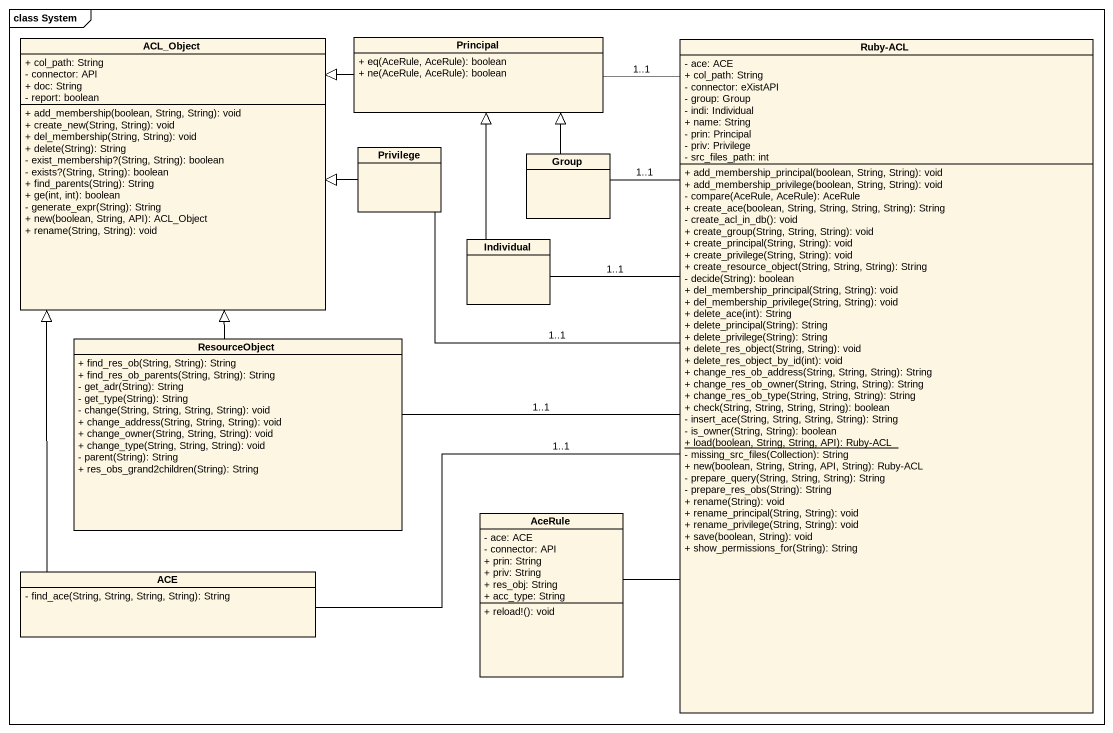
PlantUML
@startuml
mainframe class System
hide circle
hide empty members
skinparam classAttributeIconSize 0
class ACL_Object {
  + col_path: String
  - connector: API
  + doc: String
  - report: boolean
  + add_membership(boolean, String, String): void
  + create_new(String, String): void
  + del_membership(String, String): void
  + delete(String): String
  - exist_membership?(String, String): boolean
  - exists?(String, String): boolean
  + find_parents(String): String
  + ge(int, int): boolean
  - generate_expr(String): String
  + new(boolean, String, API): ACL_Object
  + rename(String, String): void
}
class Principal {
  + eq(AceRule, AceRule): boolean
  + ne(AceRule, AceRule): boolean
}
class "Ruby-ACL" as Ruby_ACL {
  - ace: ACE
  + col_path: String
  - connector: eXistAPI
  - group: Group
  - indi: Individual
  + name: String
  - prin: Principal
  - priv: Privilege
  - src_files_path: int
  + add_membership_principal(boolean, String, String): void
  + add_membership_privilege(boolean, String, String): void
  - compare(AceRule, AceRule): AceRule
  + create_ace(boolean, String, String, String, String): String
  - create_acl_in_db(): void
  + create_group(String, String, String): void
  + create_principal(String, String): void
  + create_privilege(String, String): void
  + create_resource_object(String, String, String): String
  - decide(String): boolean
  + del_membership_principal(String, String): void
  + del_membership_privilege(String, String): void
  + delete_ace(int): String
  + delete_principal(String): String
  + delete_privilege(String): String
  + delete_res_object(String, String): void
  + delete_res_object_by_id(int): void
  + change_res_ob_address(String, String, String): String
  + change_res_ob_owner(String, String, String): String
  + change_res_ob_type(String, String, String): String
  + check(String, String, String, String): boolean
  - insert_ace(String, String, String, String): String
  - is_owner(String, String): boolean
  {static} + load(boolean, String, String, API): Ruby-ACL
  - missing_src_files(Collection): String
  + new(boolean, String, String, API, String): Ruby-ACL
  - prepare_query(String, String, String): String
  - prepare_res_obs(String): String
  + rename(String): void
  + rename_principal(String, String): void
  + rename_privilege(String, String): void
  + save(boolean, String): void
  + show_permissions_for(String): String
}
class Privilege
class "Group" as Group_
class Individual
class ResourceObject {
  + find_res_ob(String, String): String
  + find_res_ob_parents(String, String): String
  - get_adr(String): String
  - get_type(String): String
  - change(String, String, String, String): void
  + change_address(String, String, String): void
  + change_owner(String, String, String): void
  + change_type(String, String, String): void
  - parent(String): String
  + res_obs_grand2children(String): String
}
class AceRule {
  - ace: ACE
  - connector: API
  + prin: String
  + priv: String
  + res_obj: String
  + acc_type: String
  + reload!(): void
}
class ACE {
  - find_ace(String, String, String, String): String
}
Principal -left-|> ACL_Object
Principal -- Ruby_ACL : 1..1
Ruby_ACL -left- Individual : 1..1
Privilege -left-|> ACL_Object
Privilege -right- Ruby_ACL : 1..1
Group_ -up-|> Principal
Group_ -right- Ruby_ACL : 1..1
Individual -up-|> Principal
ResourceObject -up-|> ACL_Object
ResourceObject -right- Ruby_ACL : 1..1
AceRule -up- Ruby_ACL
ACE -up-|> ACL_Object
ACE -right- Ruby_ACL : 1..1
@enduml
